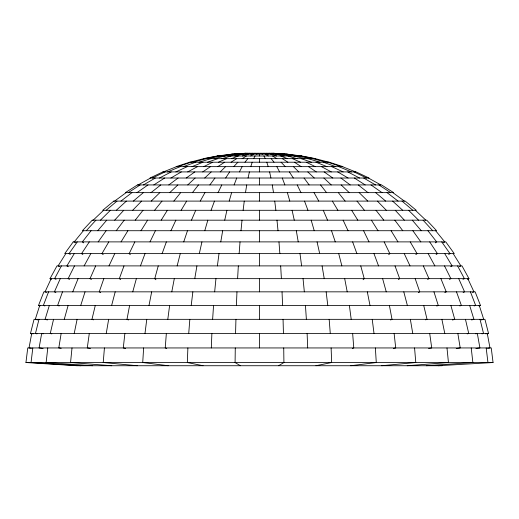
<?xml version="1.0" encoding="UTF-8"?>
<svg xmlns="http://www.w3.org/2000/svg" width="519" height="519" viewBox="0 0 519 519"><rect width="100%" height="100%" fill="white"/><g stroke="black" fill="none" stroke-linecap="round" stroke-linejoin="round"><path stroke-width="0.78" d="M259.5 347.944L259.5 333.529M259.5 291.847L259.5 278.651M259.5 265.897L259.5 253.622M235.276 347.944L235.088 362.528L240.414 365.733M235.561 333.529L235.937 319.334M187.884 347.944L187.327 362.528L203.072 365.733M211.317 347.944L211.875 333.529M236.405 305.425L236.962 291.84M237.605 278.651L238.331 265.897M143.627 347.944L142.725 362.528L168.201 365.733M212.628 319.334L213.556 305.425M166.339 333.529L165.237 347.944L166.735 348.411M239.142 253.622L240.031 241.886M188.721 333.529L189.831 319.334M104.429 347.944L103.223 362.528L137.321 365.733M214.665 291.847L215.949 278.651M240.991 230.721L242.016 220.179M72.011 347.944L70.552 362.528L111.773 365.733M124.871 333.529L123.282 347.944L125.643 348.45M47.78 347.944L46.139 362.528L92.687 365.733M32.814 347.944L31.056 362.528L80.893 365.733M191.213 305.425L192.86 291.84M442.097 365.733L76.903 365.733L25.95 362.528L27.747 347.944L491.253 347.944L493.05 362.528L438.107 365.733M144.976 333.529L146.773 319.334M243.113 210.292L244.267 201.1M167.799 319.334L169.622 305.425M217.396 265.897L219.005 253.622M89.281 333.529L87.276 347.944L90.41 348.476M61.138 333.529L58.796 347.944L61.184 348.294M245.481 192.64L246.746 184.933M106.239 333.529L108.646 319.334M194.768 278.651L196.922 265.897M220.77 241.886L222.677 230.721M129.614 305.425L126.986 319.334L128.459 319.983M171.789 291.847L174.3 278.651M149.011 305.425L151.678 291.84M74.198 333.529L77.11 319.334M224.727 220.179L226.907 210.292M248.05 178.017L249.399 171.912M199.315 253.622L201.936 241.886M53.541 319.334L50.252 333.529L51.822 333.853M95.288 305.425L91.96 319.334L93.459 319.853M38.977 319.334L35.454 333.529L37.024 333.834M32.029 333.827L30.452 333.529L34.053 319.334L484.947 319.334L488.548 333.529L486.971 333.827M177.135 265.897L180.281 253.622M111.643 305.425L115.205 291.84M132.747 291.847L136.374 278.651M158.243 265.897L154.759 278.651L155.921 279.741M64.259 319.334L68.132 305.425M229.203 201.1L231.617 192.64M204.771 230.721L207.821 220.179M49.344 305.425L45.088 319.334L47.411 319.964M80.73 305.425L85.045 291.84M39.736 305.425L35.286 319.334L37.634 319.944M250.781 166.638L252.195 162.22M183.732 241.886L187.469 230.721M103.826 278.651L99.246 291.847L100.654 292.593M62.501 291.84L57.628 305.425L59.14 305.957M162.116 253.622L166.359 241.886M123.996 265.897L119.331 278.651L120.655 279.585M140.467 265.897L145.022 253.622M211.058 210.292L214.47 201.1M234.127 184.933L236.729 178.017M48.572 291.84L43.356 305.425L44.887 305.931M40.067 305.925L38.529 305.425L43.862 291.84L475.138 291.84L480.471 305.425L478.933 305.925M72.751 291.847L78.09 278.651M191.472 220.179L195.734 210.292M95.665 265.897L90.027 278.651L91.422 279.462M60.275 278.651L54.411 291.847L55.89 292.457M51.167 278.651L45.043 291.847L46.528 292.437M170.952 230.721L175.876 220.179M109.003 265.897L114.757 253.622M134.849 241.886L129.173 253.622L130.321 254.712M150.004 241.886L155.402 230.721M218.058 192.64L221.788 184.933M74.496 265.897L68.132 278.651L69.559 279.384M239.415 171.912L242.165 166.638M61.417 265.897L54.599 278.651L56.039 279.345M253.635 158.658L255.089 155.979M51.472 279.332L50.019 278.651L56.993 265.897L462.007 265.897L468.981 278.651L467.528 279.332M84.123 265.897L90.825 253.622M200.237 201.1L204.947 192.64M108.789 241.886L101.932 253.622L103.197 254.621M74.262 253.622L66.899 265.897L68.307 266.708M181.118 210.292L186.645 201.1M121.063 241.886L127.888 230.721M161.195 220.179L167.352 210.292M140.999 230.721L147.591 220.179M65.796 253.622L58.102 265.897L59.51 266.675M225.655 178.017L229.645 171.912M89.32 241.886L81.567 253.622L82.891 254.544M77.286 241.886L68.988 253.622L70.344 254.505M98.169 241.886L106.129 230.721M209.864 184.933L214.95 178.017M116.224 230.721L124.197 220.179M91.072 230.721L82.333 241.886L83.617 242.866M192.439 192.64L198.479 184.933M135.212 220.179L142.997 210.292M154.604 210.292L161.999 201.1M173.852 201.1L180.664 192.64M244.974 162.22L247.829 158.658M83.371 230.721L74.236 241.886L75.527 242.827M97.715 230.721L106.713 220.179M86.271 230.721L95.911 220.179M114.66 220.179L123.736 210.292M233.732 166.638L237.91 162.22M132.669 210.292L141.616 201.1M100.439 220.179L110.404 210.292M151.217 201.1L159.833 192.64M220.199 171.912L225.583 166.638M169.758 192.64L177.842 184.933M93.173 220.179L103.592 210.292M204.739 178.017L211.188 171.912M388.679 254.712L389.827 253.622L384.151 241.886M187.768 184.933L195.125 178.017M363.079 279.741L364.241 278.651L360.757 265.897M116.282 210.292L126.389 201.1M106.155 210.292L116.97 201.1M133.312 201.1L143.348 192.64M150.997 192.64L160.767 184.933M415.803 254.621L417.068 253.622L410.211 241.886M120.921 201.1L131.943 192.64M435.383 242.866L436.667 241.886L427.928 230.721M168.805 184.933L178.108 178.017M114.589 201.1L126.117 192.64M443.473 242.827L444.764 241.886L435.629 230.721M186.217 178.017L194.846 171.912M398.345 279.585L399.669 278.651L395.004 265.897M136.977 192.64L148.012 184.933M436.109 254.544L437.433 253.622L429.68 241.886M202.708 171.912L210.487 166.638M217.805 166.638L224.565 162.22M128.31 192.64L140.13 184.933M448.656 254.505L450.012 253.622L441.714 241.886M153.812 184.933L164.653 178.017M231.085 162.22L236.67 158.658M242.159 158.658L246.454 155.979M256.555 154.182L258.027 153.267M250.722 155.979L253.642 154.175M278.586 365.733L283.912 362.528L283.724 347.944M170.894 178.017L181.332 171.912M143.432 184.933L155.337 178.017M427.578 279.462L428.973 278.651L423.335 265.897M450.693 266.708L452.101 265.897L444.738 253.622M138.132 184.933L150.575 178.017M459.49 266.675L460.898 265.897L453.204 253.622M187.696 171.912L197.531 166.638M418.346 292.593L419.754 291.847L415.174 278.651M159.443 178.017L171.231 171.912M449.441 279.384L450.868 278.651L444.504 265.897M203.708 166.638L212.751 162.22M152.372 178.017L164.99 171.912M462.961 279.345L464.401 278.651L457.583 265.897M175.824 171.912L187.288 166.638M444.802 292.508L446.249 291.847L440.91 278.651M218.434 162.22L226.511 158.658M390.541 319.983L392.014 319.334L389.386 305.425M167.611 171.912L180.197 166.638M463.11 292.457L464.589 291.847L458.725 278.651M192.043 166.638L202.974 162.22M436.771 306.028L438.27 305.425L433.955 291.84M163.407 171.912L176.57 166.638M472.472 292.437L473.957 291.847L467.833 278.651M231.435 158.658L238.396 155.979M183.324 166.638L195.676 162.22M459.86 305.957L461.372 305.425L456.499 291.84M207.581 162.22L217.792 158.658M425.541 319.853L427.04 319.334L423.712 305.425M177.939 166.638L191.161 162.22M474.113 305.931L475.644 305.425L470.428 291.84M242.334 155.979L248.037 154.175M352.265 348.411L353.763 347.944L352.661 333.529M198.991 162.22L210.896 158.658M452.425 320.022L454.741 319.334L450.868 305.425M221.944 158.658L231.253 155.979M193.055 162.22L206.121 158.658M471.589 319.964L473.912 319.334L469.656 305.425M190.019 162.22L203.682 158.658M481.366 319.944L483.714 319.334L479.264 305.425M214.094 158.658L225.35 155.979M234.692 155.979L242.937 154.175M393.357 348.45L395.718 347.944L394.129 333.529M208.229 158.658L220.938 155.979M250.794 154.182L255.147 153.267M467.178 333.853L468.748 333.529L465.459 319.334M315.928 365.733L331.673 362.528L331.116 347.944M475.761 333.847L477.337 333.529L479.913 347.944L475.91 348.476M204.603 158.658L218.214 155.979M481.976 333.834L483.546 333.529L480.023 319.334M485.726 333.827L487.296 333.529L489.981 347.944L487.594 348.249M228.133 155.979L238.558 154.175M428.59 348.476L431.724 347.944L429.719 333.529M222.943 155.979L235.094 154.175M456.227 348.521L460.204 347.944L457.862 333.529M219.355 155.979L232.7 154.175M217.519 155.979L231.474 154.175M245.409 154.182L252.455 153.267M350.799 365.733L376.275 362.528L375.373 347.944M240.641 154.182L250.074 153.267M381.679 365.733L415.777 362.528L414.571 347.944M236.703 154.182L248.101 153.267M407.227 365.733L448.448 362.528L446.989 347.944M233.758 154.182L246.629 153.267M426.313 365.733L472.861 362.528L471.22 347.944M231.935 154.182L245.714 153.267M50.019 278.651L468.981 278.651M38.529 305.425L480.471 305.425M30.452 333.529L488.548 333.529M25.95 362.528L493.05 362.528M273.286 153.267L287.065 154.182M272.371 153.267L285.242 154.182M270.899 153.267L282.297 154.182M268.926 153.267L278.359 154.182M31.406 348.249L29.019 347.944L31.704 333.529L33.274 333.827M287.526 154.175L301.481 155.979M266.545 153.267L273.591 154.182M43.09 348.476L39.087 347.944L41.663 333.529L43.239 333.847M286.3 154.175L299.645 155.979M283.906 154.175L296.057 155.979M280.442 154.175L290.867 155.979M300.786 155.979L314.397 158.658M263.853 153.267L268.206 154.182M298.062 155.979L310.771 158.658M276.063 154.175L284.308 155.979M293.65 155.979L304.906 158.658M315.318 158.658L328.981 162.22M312.879 158.658L325.945 162.22M287.747 155.979L297.056 158.658M308.104 158.658L320.009 162.22M270.963 154.175L276.666 155.979M327.839 162.22L341.061 166.638M301.208 158.658L311.419 162.22M323.324 162.22L335.676 166.638M280.604 155.979L287.565 158.658M342.43 166.638L355.593 171.912M316.026 162.22L326.957 166.638M338.803 166.638L351.389 171.912M292.489 158.658L300.566 162.22M331.712 166.638L343.176 171.912M354.01 171.912L366.628 178.017M306.249 162.22L315.293 166.638M347.769 171.912L359.557 178.017M321.469 166.638L331.304 171.912M368.425 178.017L380.868 184.933M363.663 178.017L375.568 184.933M337.668 171.912L348.106 178.017M265.358 154.175L268.278 155.979M260.973 153.267L262.445 154.182M272.546 155.979L276.841 158.658M282.33 158.658L287.915 162.22M354.347 178.017L365.188 184.933M378.87 184.933L390.69 192.64M294.435 162.22L301.195 166.638M308.513 166.638L316.292 171.912M370.988 184.933L382.023 192.64M324.154 171.912L332.783 178.017M392.883 192.64L404.411 201.1M340.892 178.017L350.195 184.933M387.057 192.64L398.079 201.1M358.233 184.933L368.003 192.64M375.652 192.64L385.688 201.1M402.03 201.1L412.845 210.292M392.611 201.1L402.718 210.292M323.875 178.017L331.232 184.933M307.812 171.912L314.261 178.017M415.408 210.292L425.827 220.179M341.158 184.933L349.242 192.64M293.417 166.638L298.801 171.912M359.167 192.64L367.783 201.1M408.596 210.292L418.561 220.179M377.384 201.1L386.331 210.292M281.09 162.22L285.268 166.638M395.264 210.292L404.34 220.179M423.089 220.179L432.729 230.721M412.287 220.179L421.285 230.721M357.001 201.1L364.396 210.292M338.336 192.64L345.148 201.1M271.171 158.658L274.026 162.22M376.003 210.292L383.788 220.179M320.521 184.933L326.561 192.64M394.803 220.179L402.776 230.721M304.05 178.017L309.136 184.933M412.871 230.721L420.831 241.886M289.355 171.912L293.345 178.017M371.409 220.179L378.001 230.721M351.648 210.292L357.805 220.179M391.112 230.721L397.937 241.886M332.355 201.1L337.882 210.292M314.053 192.64L318.763 201.1M428.175 253.622L434.877 265.897M263.912 155.979L265.365 158.658M276.835 166.638L279.592 171.912M363.598 230.721L368.996 241.886M297.212 184.933L300.942 192.64M404.243 253.622L409.997 265.897M343.124 220.179L348.048 230.721M323.266 210.292L327.528 220.179M282.271 178.017L284.873 184.933M304.53 201.1L307.942 210.292M373.978 253.622L378.533 265.897M352.641 241.886L356.884 253.622M331.531 230.721L335.268 241.886M266.805 162.22L268.219 166.638M311.179 220.179L314.229 230.721M287.383 192.64L289.797 201.1M382.626 278.651L386.253 291.847M403.795 291.84L407.357 305.425M338.719 253.622L341.865 265.897M317.064 241.886L319.685 253.622M292.093 210.292L294.273 220.179M269.601 171.912L270.95 178.017M441.89 319.334L444.802 333.529M367.322 291.84L369.989 305.425M344.7 278.651L347.211 291.847M296.323 230.721L298.23 241.886M410.354 319.334L412.761 333.529M322.078 265.897L324.232 278.651M272.254 184.933L273.519 192.64M299.995 253.622L301.604 265.897M349.378 305.425L351.201 319.334M372.227 319.334L374.024 333.529M274.733 201.1L275.887 210.292M326.14 291.84L327.787 305.425M486.186 347.944L487.944 362.528M276.984 220.179L278.009 230.721M303.051 278.651L304.335 291.847M329.169 319.334L330.279 333.529M278.969 241.886L279.858 253.622M305.444 305.425L306.372 319.334M280.669 265.897L281.395 278.651M282.038 291.84L282.596 305.425M307.125 333.529L307.683 347.944M283.063 319.334L283.439 333.529M259.5 154.175L259.5 155.979M259.5 158.658L259.5 162.22M259.5 166.638L259.5 171.912M259.5 178.017L259.5 184.933M259.5 192.64L259.5 201.1M259.5 210.292L259.5 220.179M259.5 230.721L259.5 241.886M259.5 305.425L259.5 319.334M73.218 241.886L64.732 253.622L454.268 253.622L445.782 241.886L73.218 241.886M92.252 220.179L82.404 230.721L436.596 230.721L426.748 220.179L92.252 220.179M113.791 201.1L102.73 210.292L416.27 210.292L405.209 201.1L113.791 201.1M137.464 184.933L125.384 192.64L393.616 192.64L381.536 184.933L137.464 184.933M162.882 171.912L149.978 178.017L369.022 178.017L356.118 171.912L162.882 171.912M189.636 162.22L176.116 166.638L342.884 166.638L329.364 162.22L189.636 162.22M217.292 155.979L203.377 158.658L315.623 158.658L301.708 155.979L217.292 155.979M245.409 153.267L231.318 154.182L287.682 154.182L273.591 153.267L245.409 153.267"/></g></svg>
